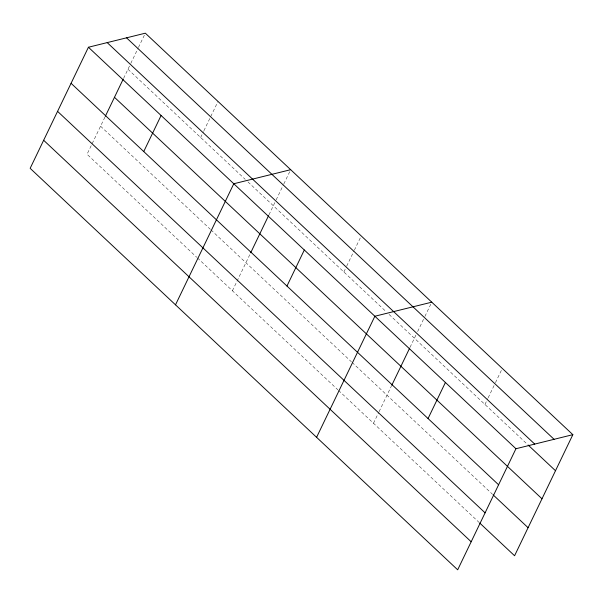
<?xml version="1.0" encoding="UTF-8"?>
<svg xmlns="http://www.w3.org/2000/svg" width="603" height="603" viewBox="0 0 603 603"><rect width="100%" height="100%" fill="white"/><g stroke="black" fill="none" stroke-linecap="round" stroke-linejoin="round"><path stroke-width="0.45" stroke-dasharray="3.02 2.26" d="M104.93 117.125L87.051 154.27L196.759 257.293M123.607 78.322L130.399 64.212M130.798 63.375L138.064 48.278M138.464 47.441L145.323 33.188M200.656 137.492L203.475 131.627M203.882 130.783L218.007 101.44M232.411 290.774L250.29 253.629M268.961 214.826L275.752 200.716M276.159 199.879L283.418 184.782M283.825 183.945L290.684 169.692M343.876 271.991L346.295 266.963M346.695 266.119L353.961 251.029M354.368 250.192L361.227 235.939M373.491 423.261L378.654 412.535M379.053 411.713L391.37 386.116M410.048 347.313L416.032 334.884M417.645 331.529L424.504 317.276M424.904 316.439L431.771 302.178M484.955 404.485L487.782 398.613M488.181 397.776L495.048 383.523M495.447 382.679L502.307 368.425M127.972 69.239L245.217 179.347M247.961 181.925L386.335 311.864M389.078 314.442L527.421 444.358M100.558 126.208L210.259 229.23M210.944 229.879L351.383 361.762M352.069 362.403L492.47 494.249M197.445 257.933L337.884 389.817M338.569 390.465L478.963 522.311"/><path stroke-width="0.9" d="M88.422 47.245L30.15 168.327L457.677 569.812L515.949 448.73L572.85 434.673L145.323 33.188L88.422 47.245L515.949 448.73M105.329 116.296L123.208 79.144M143.748 151.557L161.099 115.497M175.511 304.832L233.783 183.749L290.684 169.692M250.682 252.8L268.569 215.648M286.968 286.048L304.319 249.996M316.59 437.326L374.862 316.243L431.771 302.178M391.769 385.294L409.648 348.142M428.055 418.542L445.406 382.483M572.85 434.673L514.578 555.755L479.649 522.952M126.547 37.823L554.074 439.308M107.198 42.609L534.725 444.094M528.1 444.999L555.499 470.724M114.472 97.302L541.991 498.787M71.071 83.304L498.598 484.789M493.156 494.897L528.077 527.693M57.564 111.359L485.091 512.844M43.657 140.273L471.177 541.758"/></g></svg>
